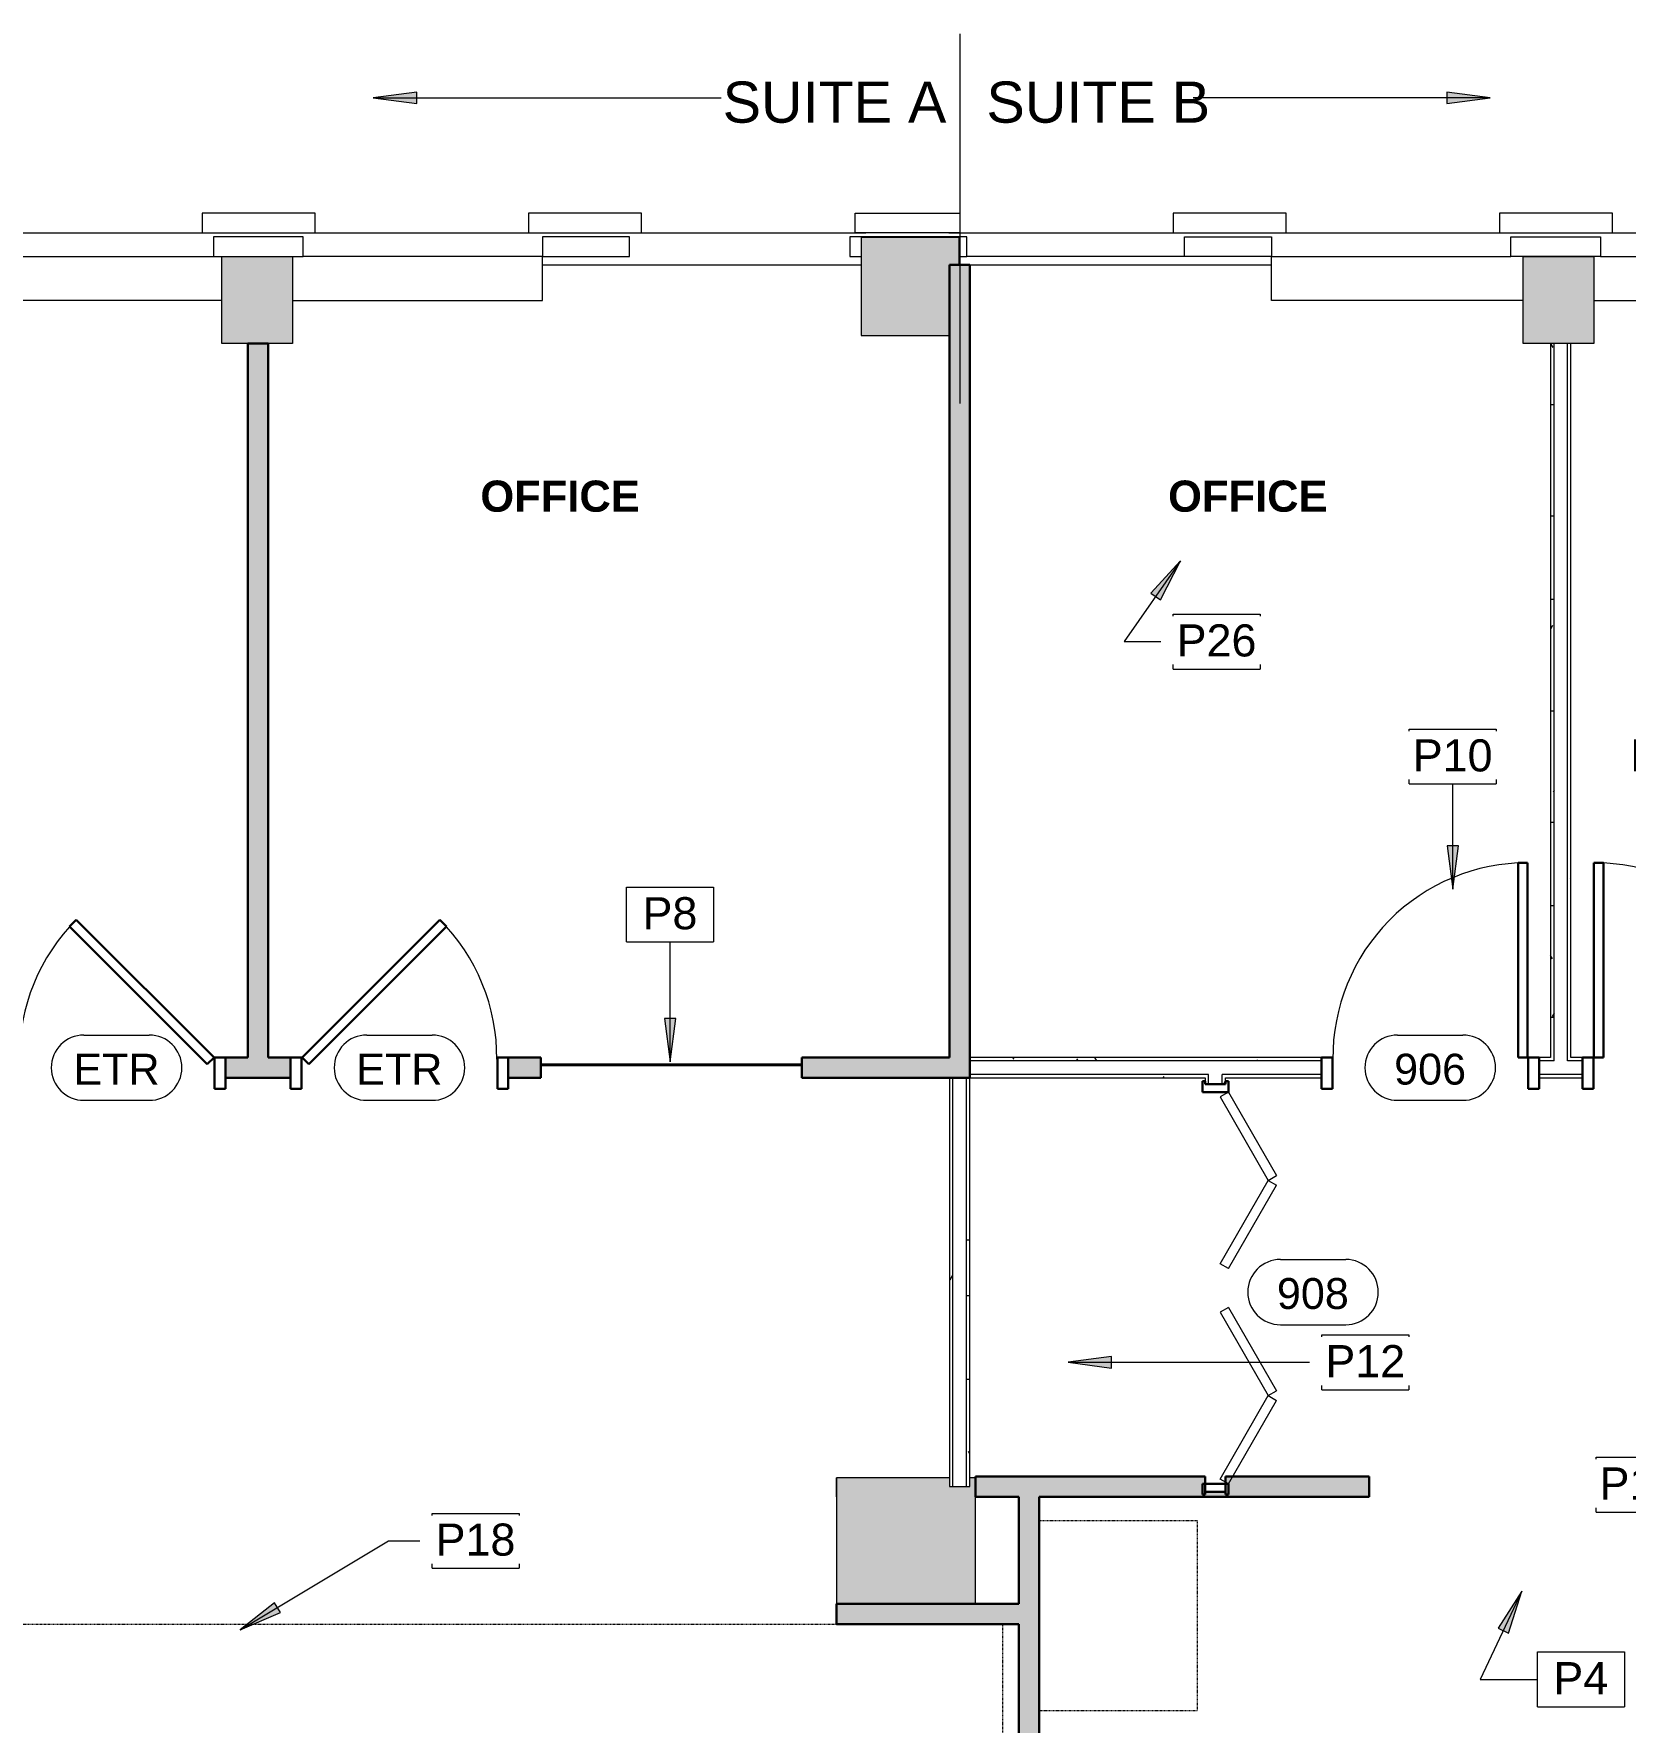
# Model space of a CAD drawing. Header units: inches. Extents: x 920 to 3181, y -644 to 1788.
# Drawn here: x 2166.4 to 2459, y 1478 to 1788.5 of the extents above; entities that cross this region are included whole.
import ezdxf

# ---------------------------------------------------------------- set-up
doc = ezdxf.new("R2010")
doc.units = ezdxf.units.IN
doc.header["$MEASUREMENT"] = 0
doc.linetypes.add('Dash 1_16_', pattern=[0.125, 0.0625, -0.0625])
doc.linetypes.add('Dash 1_32_', pattern=[0.0625, 0.03125, -0.03125])
for name, color, linetype, lineweight in [('4694_52_BB$0$BHT', 7, 'Continuous', 9), ('4694_52_BB$0$BPT', 7, 'Continuous', 9), ('9t floor LINKED_dwg', 8, 'Continuous', 9), ('A-ANNO-KEYN', 231, 'Continuous', 9), ('A-AREA-IDEN', 2, 'Continuous', 9), ('A-DETL', 90, 'Continuous', 9), ('A-DOOR', 31, 'Continuous', 18), ('A-DOOR-FRAM', 31, 'Continuous', 30), ('A-DOOR-IDEN', 31, 'Continuous', 9), ('A-GLAZ', 151, 'Continuous', 18), ('A-WALL', 113, 'Continuous', 13), ('A-WALL-PATT', 111, 'Continuous', 18), ('G-ANNO-TEXT', 231, 'Continuous', 9), ('I-WALL', 2, 'Continuous', 18)]:
    doc.layers.add(name, color=color, linetype=linetype, lineweight=lineweight)
doc.styles.add('Arial_2', font='arial.ttf', dxfattribs={"height": 5.901198})
doc.styles.add('Swis721 Lt BT_1', font='swissl.ttf', dxfattribs={"height": 5.676425})
doc.styles.add('Swis721 Lt BT_2', font='swissl.ttf', dxfattribs={"height": 7.568567})
doc.styles.add('Swis721 Lt BT_B', font='', dxfattribs={"height": 5.72265})
doc.styles.get('Swis721 Lt BT_B').set_extended_font_data('Swis721 Lt BT', bold=True)
pattern_1 = [(0, (1390.251, 0), (20.48, 5.12), [0.845, -14.515, 0.845, -14.515, -81.92]), (0, (1390.251, 0), (20.48, 5.12), [-30.72, 0.845, -29.875, 0.845, -14.515, -35.84]), (0, (1390.251, 0), (20.48, 5.12), [-76.8, 0.845, -9.395, 0.845, -24.755]), (120, (1397.931, 2.56), (-14.67405, 15.1762), [0.845, -14.515, 0.845, -14.515, -81.92]), (120, (1397.931, 2.56), (-14.67405, 15.1762), [-30.72, 0.845, -29.875, 0.845, -14.515, -35.84]), (120, (1397.931, 2.56), (-14.67405, 15.1762), [-76.8, 0.845, -9.395, 0.845, -24.755]), (240, (1400.491, 12.8), (-5.80595, -20.2962), [0.845, -14.515, 0.845, -14.515, -81.92]), (240, (1400.491, 12.8), (-5.80595, -20.2962), [-30.72, 0.845, -29.875, 0.845, -14.515, -35.84]), (240, (1400.491, 12.8), (-5.80595, -20.2962), [-76.8, 0.845, -9.395, 0.845, -24.755])]

# ---------------------------------------------------------------- blocks, each defined once
blk = doc.blocks.new('9t floor LINKED_dwg-4848483-FIRST FLOOR CONSTRUCTION PLAN')
at = {"layer": '4694_52_BB$0$BHT'}
h = blk.add_hatch(color=256, dxfattribs=at)
h.paths.add_polyline_path([(464.5, 1484.5), (464.5, 1502.5), (446.5, 1502.5), (446.5, 1484.5)], flags=0)
h.paths.add_polyline_path([(464.88, 1613.51), (466.28, 1613.51), (466.28, 1613.94), (464.88, 1613.94), (464.88, 1617.69), (466.28, 1617.69), (466.28, 1626.51), (450.28, 1626.51), (450.28, 1613.51)], flags=0)
h.paths.add_polyline_path([(1049.93, 1731.51), (1062.93, 1731.51), (1062.93, 1747.5), (1049.93, 1747.5), (1049.93, 1731.51)], flags=0)
h.paths.add_polyline_path([(810.73, 1731.51), (823.73, 1731.51), (823.73, 1747.5), (810.73, 1747.5)], flags=0)
h.paths.add_polyline_path([(578.93, 1731.51), (578.93, 1747.5), (565.93, 1747.5), (565.93, 1731.51)], flags=0)
h.paths.add_polyline_path([(446.5, 1733), (464.5, 1733), (464.5, 1751), (446.5, 1751), (446.5, 1733)], flags=0)
h.paths.add_polyline_path([(1186.25, 1733), (1186.25, 1751), (1168.25, 1751), (1168.25, 1746), (1169.75, 1746), (1169.75, 1733)], flags=0)
h.paths.add_polyline_path([(928.25, 1733), (944.5, 1733), (944.5, 1746), (946.25, 1746), (946.25, 1751), (928.25, 1751), (928.25, 1746)], flags=0)
h.paths.add_polyline_path([(688.75, 1733), (706.25, 1733), (706.25, 1751), (688.25, 1751), (688.25, 1746), (688.75, 1746), (688.75, 1733.5)], flags=0)
h = blk.add_hatch(color=256, dxfattribs=at)
h.paths.add_polyline_path([(708.62, 987.5), (709.25, 987.5), (709.25, 1013), (688.75, 1013), (688.75, 987.5), (706.12, 987.5)], flags=0)
h.paths.add_polyline_path([(685, 987.5), (685, 1013), (683.75, 1013), (683.75, 987.5)], flags=0)
h.paths.add_polyline_path([(1429.25, 988), (1429.25, 1013.5), (1403.75, 1013.5), (1403.75, 988)], flags=0)
h.paths.add_polyline_path([(683.75, 1233), (709.25, 1233), (709.25, 1258.5), (683.75, 1258.5), (683.75, 1256.13)], flags=0)
h.paths.add_polyline_path([(1429.25, 1233.5), (1429.25, 1254.12), (1403.75, 1254.12), (1403.75, 1233.5)], flags=0)
h.paths.add_polyline_path([(1404.88, 1257.87), (1429.25, 1257.87), (1429.25, 1259), (1403.75, 1259), (1403.75, 1257.87)], flags=0)
h.paths.add_polyline_path([(1189.25, 1497.5), (1189.25, 1523), (1163.75, 1523), (1163.75, 1497.5)], flags=0)
h.paths.add_polyline_path([(1427.5, 1497.5), (1427.5, 1520.45), (1404.5, 1520.45), (1404.5, 1497.5), (1404.55, 1497.5)], flags=0)
h.paths.add_polyline_path([(683.75, 1497.5), (709.25, 1497.5), (709.25, 1523), (683.75, 1523)], flags=0)
h.paths.add_polyline_path([(923.75, 1499.81), (949.25, 1499.81), (949.25, 1523), (948.25, 1523), (948.25, 1521.38), (944.5, 1521.38), (944.5, 1523), (923.75, 1523)], flags=0)
at = {"layer": '4694_52_BB$0$BPT'}
for p, q in [((765.88, 1751.88), (809.13, 1751.88)), ((825.88, 1751.88), (869.13, 1751.88)), ((885.88, 1751.88), (929.13, 1751.88)), ((944.38, 1751.88), (987.63, 1751.88)), ((946.25, 1746), (946.25, 1751)), ((1004.38, 1751.88), (1047.63, 1751.88)), ((1064.38, 1751.88), (1107.63, 1751.88)), ((869.68, 1746), (928.25, 1746)), ((948.25, 1746), (1003.68, 1746)), ((1003.69, 1747.51), (1047.68, 1747.51)), ((1064.18, 1747.51), (1108.17, 1747.51)), ((1055, 1731.51), (1049.93, 1731.51)), ((949.25, 1523), (948.25, 1523)), ((949.25, 1499.81), (949.25, 1519.5))]:
    blk.add_line(p, q, dxfattribs=at)
at = {"layer": '4694_52_BB$0$BPT', "flags": 128}
for points in [[(827.88, 1755.5), (807.13, 1755.5), (807.13, 1751.88), (827.88, 1751.88)], [(887.88, 1755.5), (867.13, 1755.5), (867.13, 1751.88), (887.88, 1751.88)], [(946.38, 1751.88), (927.13, 1751.88), (927.13, 1755.5), (946.38, 1755.5)], [(1006.38, 1755.5), (985.63, 1755.5), (985.63, 1751.88), (1006.38, 1751.88)], [(1066.38, 1755.5), (1045.63, 1755.5), (1045.63, 1751.88), (1066.38, 1751.88)], [(885.68, 1747.5), (885.68, 1751.13), (869.68, 1751.13), (869.68, 1747.5)], [(1064.18, 1747.5), (1047.68, 1747.5), (1047.68, 1751.13), (1064.18, 1751.13)]]:
    blk.add_lwpolyline(points, close=True, dxfattribs=at)
for points in [[(869.67, 1747.5), (825.68, 1747.5), (825.68, 1751.13), (809.18, 1751.13), (809.18, 1747.5), (825.68, 1747.5)], [(946.25, 1747.5), (947.68, 1747.5), (947.68, 1751.13), (926.18, 1751.13), (926.18, 1747.5), (928.25, 1747.5)], [(946.25, 1751), (928.25, 1751), (928.25, 1733), (944.5, 1733)], [(987.68, 1747.5), (987.68, 1751.13), (1003.68, 1751.13), (1003.68, 1747.5)], [(1062.97, 1739.45), (1107.68, 1739.45), (1107.68, 1747.5), (1107.68, 1751.13), (1124.58, 1751.13), (1124.58, 1747.5), (1107.68, 1747.5)], [(810.67, 1739.45), (765.68, 1739.45), (765.68, 1747.5), (809.67, 1747.5)], [(810.73, 1747.51), (823.73, 1747.51), (823.73, 1731.51), (819.25, 1731.51)], [(815.5, 1731.51), (810.73, 1731.51), (810.73, 1747.51)], [(823.79, 1739.45), (869.68, 1739.45), (869.68, 1747.5)], [(1049.84, 1739.45), (1003.68, 1739.45), (1003.68, 1747.5), (987.68, 1747.5), (947.68, 1747.5)], [(1049.93, 1731.51), (1049.93, 1747.51), (1062.93, 1747.51), (1062.93, 1731.51), (1058.75, 1731.51)], [(944.5, 1523), (923.75, 1523), (923.75, 1499.81)]]:
    blk.add_lwpolyline(points, dxfattribs=at)
at = {"layer": 'A-WALL-PATT', "color": 7, "lineweight": 9}
blk.add_line((923.75, 1519.5), (923.75, 1523), dxfattribs=at)
blk = doc.blocks.new('Single Flush - OTJ_SOLIDFLUSH_ALUM-4929015-FIRST FLOOR CONSTRUCTION PLAN')
at = {"layer": 'A-DOOR', "color": 8, "lineweight": 30}
for p, q in [((-7.42, 27.2), (-8.65, 25.96)), ((-8.65, 25.96), (16.67, 0.64)), ((17.91, 1.87), (-7.42, 27.2)), ((16.67, 0.64), (17.91, 1.87))]:
    blk.add_line(p, q, dxfattribs=at)
at = {"layer": 'A-DOOR', "lineweight": 9}
blk.add_arc((17.91, 1.87), 35.81, 135, 180.5, dxfattribs=at)
at = {"layer": 'A-DOOR-FRAM', "color": 8}
for p, q in [((-20, -3.87), (-20, 1.87)), ((-20, 1.87), (-18, 1.87)), ((-18, -3.87), (-18, 1.87)), ((18, -3.87), (18, 1.87)), ((18, 1.87), (20, 1.87)), ((20, -3.87), (20, 1.87)), ((-20, -3.87), (-18, -3.87)), ((18, -3.87), (20, -3.87))]:
    blk.add_line(p, q, dxfattribs=at)
blk = doc.blocks.new('Single Flush - OTJ_SOLIDFLUSH_ALUM-4928978-FIRST FLOOR CONSTRUCTION PLAN')
at = {"layer": 'A-DOOR', "color": 8, "lineweight": 30}
for p, q in [((-8.65, -25.96), (16.67, -0.64)), ((17.91, -1.88), (-7.42, -27.2)), ((16.67, -0.64), (17.91, -1.88)), ((-7.42, -27.2), (-8.65, -25.96))]:
    blk.add_line(p, q, dxfattribs=at)
at = {"layer": 'A-DOOR', "lineweight": 9}
blk.add_arc((17.91, -1.88), 35.81, 179.5, 225, dxfattribs=at)
at = {"layer": 'A-DOOR-FRAM', "color": 8}
for p, q in [((-20, 3.87), (-20, -1.88)), ((-20, 3.87), (-18, 3.87)), ((-18, 3.87), (-18, -1.88)), ((18, 3.87), (18, -1.88)), ((18, 3.87), (20, 3.87)), ((20, 3.87), (20, -1.88)), ((-20, -1.88), (-18, -1.88)), ((18, -1.88), (20, -1.88))]:
    blk.add_line(p, q, dxfattribs=at)
blk = doc.blocks.new('Single Flush - OTJ_SOLIDFLUSH_ALUM-4929021-FIRST FLOOR CONSTRUCTION PLAN')
at = {"layer": 'A-DOOR', "lineweight": 30}
for p, q in [((16.15625, 37.6875), (16.15625, 1.875)), ((17.90625, 37.6875), (16.15625, 37.6875)), ((17.90625, 1.875), (17.90625, 37.6875)), ((16.15625, 1.875), (17.90625, 1.875))]:
    blk.add_line(p, q, dxfattribs=at)
at = {"layer": 'A-DOOR', "lineweight": 9}
blk.add_arc((17.90625, 1.875), 35.8125, 90, 180.5, dxfattribs=at)
at = {"layer": 'A-DOOR-FRAM'}
for p, q in [((-20, -3.875), (-20, 1.875)), ((-20, 1.875), (-18, 1.875)), ((-18, -3.875), (-18, 1.875)), ((18.000004, -3.875), (18.000004, 1.875)), ((18.000004, 1.875), (20.000004, 1.875)), ((20.000004, -3.875), (20.000004, 1.875)), ((-20, -3.875), (-18, -3.875)), ((18.000004, -3.875), (20.000004, -3.875))]:
    blk.add_line(p, q, dxfattribs=at)
blk = doc.blocks.new('Single Flush - OTJ_SOLIDFLUSH_ALUM-4928999-FIRST FLOOR CONSTRUCTION PLAN')
at = {"layer": 'A-DOOR', "lineweight": 30}
for p, q in [((16.15625, -1.875), (17.90625, -1.875)), ((16.15625, -37.6875), (16.15625, -1.875)), ((17.90625, -1.875), (17.90625, -37.6875)), ((17.90625, -37.6875), (16.15625, -37.6875))]:
    blk.add_line(p, q, dxfattribs=at)
at = {"layer": 'A-DOOR', "lineweight": 9}
blk.add_arc((17.90625, -1.875), 35.8125, 179.5, 270, dxfattribs=at)
at = {"layer": 'A-DOOR-FRAM'}
for p, q in [((-20, 3.875), (-20, -1.875)), ((-20, 3.875), (-18, 3.875)), ((-18, 3.875), (-18, -1.875)), ((18.000004, 3.875), (18.000004, -1.875)), ((18.000004, 3.875), (20.000004, 3.875)), ((20.000004, 3.875), (20.000004, -1.875)), ((-20, -1.875), (-18, -1.875)), ((18.000004, -1.875), (20.000004, -1.875))]:
    blk.add_line(p, q, dxfattribs=at)
blk = doc.blocks.new('Bifold_4 panel w Frame - Int-PB-F-WDMF-72_ x 84_-4933126-FIRST FLOOR CONSTRUCTION PLAN')
at = {"layer": 'A-DOOR'}
for p, q in [((-36, 2.38), (-20.66, 11.23)), ((-35.13, 0.86), (-19.78, 9.72)), ((-19.78, 9.72), (-20.66, 11.23)), ((-19.78, 9.72), (-18.91, 11.23)), ((-4.44, 0.86), (-19.78, 9.72)), ((-3.56, 2.38), (-18.91, 11.23)), ((3.56, 2.38), (18.91, 11.23)), ((4.44, 0.86), (19.78, 9.72)), ((19.78, 9.72), (18.91, 11.23)), ((19.78, 9.72), (20.66, 11.23)), ((35.12, 0.86), (19.78, 9.72)), ((36, 2.38), (20.66, 11.23)), ((-36, 2.38), (-35.13, 0.86)), ((-3.56, 2.38), (-4.44, 0.86)), ((3.56, 2.38), (4.44, 0.86)), ((36, 2.38), (35.12, 0.86))]:
    blk.add_line(p, q, dxfattribs=at)
at = {"layer": 'A-DOOR-FRAM'}
for p, q in [((-38, 2.38), (-36, 2.38)), ((-38, 2.38), (-38, 1.88)), ((-38, 1.88), (-37.5, 1.88)), ((-37.5, -1.88), (-37.5, 1.88)), ((-36, -2.38), (-36, 2.38)), ((36, -2.38), (36, 2.38)), ((36, 2.38), (38, 2.38)), ((37.5, 1.88), (38, 1.88)), ((37.5, -1.88), (37.5, 1.88)), ((38, 2.38), (38, 1.88)), ((-38, -1.88), (-37.5, -1.88)), ((-38, -2.38), (-38, -1.88)), ((-38, -2.38), (-36, -2.38)), ((36, -2.38), (38, -2.38)), ((37.5, -1.88), (38, -1.88)), ((38, -2.38), (38, -1.88))]:
    blk.add_line(p, q, dxfattribs=at)
blk = doc.blocks.new('Frameless opening with glazing - 48_ x 96_-4931144-FIRST FLOOR CONSTRUCTION PLAN')
at = {"layer": 'A-GLAZ', "lineweight": 40}
blk.add_line((-25.5, -0.5), (22.5, -0.5), dxfattribs=at)
blk = doc.blocks.new('Door Tag - Door Tag-41184-FIRST FLOOR CONSTRUCTION PLAN')
at = {"layer": 'A-DOOR-IDEN'}
for p, q in [((-0.09375, 0.09375), (0.09375, 0.09375)), ((-0.09375, -0.09375), (0.09375, -0.09375))]:
    blk.add_line(p, q, dxfattribs=at)
for centre, start, end in [((-0.09375, 0), 90, 270), ((0.09375, 0), 270, 90)]:
    blk.add_arc(centre, 0.09375, start, end, dxfattribs=at)
blk = doc.blocks.new('Keynote Tag - Keynote Number - Boxed-135510-FIRST FLOOR CONSTRUCTION PLAN')
at = {"layer": 'A-ANNO-KEYN'}
for p, q in [((-0.125, -0.0792), (-0.125, 0.0781)), ((-0.125, 0.0781), (0.125, 0.0781)), ((0.125, 0.0781), (0.125, -0.0792)), ((-0.125, -0.0792), (0.125, -0.0792))]:
    blk.add_line(p, q, dxfattribs=at)

msp = doc.modelspace()

# ---------------------------------------------------------------- hatches: boundary and pattern name
at = {"layer": 'A-ANNO-KEYN'}
for points in [[(2377.24, 1691.58), (2371.79, 1685.63), (2373.52, 1684.42)], [(2427.26, 1631.19), (2428.32, 1639.19), (2426.21, 1639.19)], [(2283.38, 1599.45), (2284.44, 1607.45), (2282.33, 1607.45)], [(2356.56, 1544.21), (2364.56, 1543.15), (2364.56, 1545.26)], [(2204.35, 1495), (2211.75, 1498.22), (2210.66, 1500.02)], [(2439.95, 1502.11), (2435.59, 1495.32), (2437.5, 1494.43)]]:
    msp.add_hatch(color=256, dxfattribs=at).paths.add_polyline_path(points, flags=0)
at = {"layer": 'A-WALL-PATT', "lineweight": 9}
for points in [[(2334.75, 1596.5), (2338.5, 1596.5), (2338.5, 1746), (2334.75, 1746), (2334.75, 1600.25)], [(2209.5, 1600.25), (2209.5, 1731.51), (2205.75, 1731.51), (2205.75, 1600.25)], [(2411.88, 1519.5), (2411.88, 1523.25), (2385.5, 1523.25), (2385.5, 1520.38), (2381.75, 1520.38), (2381.75, 1523.25), (2339.5, 1523.25), (2339.5, 1519.5), (2396.21, 1519.5)], [(2347.5, 1318.25), (2351.25, 1318.25), (2351.25, 1519.5), (2347.5, 1519.5), (2347.5, 1322)], [(2314, 1496.06), (2347.5, 1496.06), (2347.5, 1499.81), (2314, 1499.81), (2314, 1497.5)]]:
    msp.add_hatch(color=7, dxfattribs=at).paths.add_polyline_path(points, flags=0)
h = msp.add_hatch(dxfattribs=at)
h.set_pattern_fill('FP_6', color=256, style=0, pattern_type=2)
h.set_pattern_definition(pattern_1)
h.paths.add_polyline_path([(2445.88, 1600.25), (2445.88, 1731.51), (2445.25, 1731.51), (2445.25, 1600.25)], flags=0)
h = msp.add_hatch(dxfattribs=at)
h.set_pattern_fill('FP_6', color=256, style=0, pattern_type=2)
h.set_pattern_definition(pattern_1)
h.paths.add_polyline_path([(2448.38, 1600.25), (2449, 1600.25), (2449, 1731.51), (2448.38, 1731.51), (2448.38, 1697.05)], flags=0)
h = msp.add_hatch(color=7, dxfattribs=at)
h.paths.add_polyline_path([(2307.63, 1596.5), (2334.75, 1596.5), (2334.75, 1600.25), (2307.63, 1600.25)], flags=0)
h.paths.add_polyline_path([(2259.63, 1596.5), (2259.63, 1600.25), (2253.63, 1600.25), (2253.63, 1596.5)], flags=0)
h.paths.add_polyline_path([(2209.5, 1596.5), (2213.63, 1596.5), (2213.63, 1600.25), (2201.63, 1600.25), (2201.63, 1596.5), (2205.75, 1596.5)], flags=0)
h.paths.add_polyline_path([(2153.63, 1596.5), (2161.63, 1596.5), (2161.63, 1600.25), (2153.63, 1600.25)], flags=0)
h.paths.add_polyline_path([(2105.63, 1596.5), (2105.63, 1600.25), (2075.25, 1600.25), (2075.25, 1596.5), (2096.5, 1596.5)], flags=0)
h = msp.add_hatch(dxfattribs=at)
h.set_pattern_fill('FP_6', color=256, style=0, pattern_type=2)
h.set_pattern_definition(pattern_1)
h.paths.add_polyline_path([(2556.25, 1599.63), (2556.25, 1600.25), (2542.88, 1600.25), (2542.88, 1599.63)], flags=0)
h.paths.add_polyline_path([(2491.13, 1599.63), (2494.88, 1599.63), (2494.88, 1600.25), (2491.13, 1600.25)], flags=0)
h.paths.add_polyline_path([(2445.88, 1599.63), (2445.88, 1600.25), (2443.13, 1600.25), (2443.13, 1599.63), (2445.25, 1599.63)], flags=0)
h.paths.add_polyline_path([(2449, 1599.63), (2451.13, 1599.63), (2451.13, 1600.25), (2448.38, 1600.25), (2448.38, 1599.63)], flags=0)
h.paths.add_polyline_path([(2338.5, 1599.63), (2403.13, 1599.63), (2403.13, 1600.25), (2338.5, 1600.25)], flags=0)
h = msp.add_hatch(dxfattribs=at)
h.set_pattern_fill('FP_6', color=256, style=0, pattern_type=2)
h.set_pattern_definition(pattern_1)
h.paths.add_polyline_path([(2335.38, 1521.38), (2335.38, 1596.5), (2334.75, 1596.5), (2334.75, 1521.38)], flags=0)
h = msp.add_hatch(dxfattribs=at)
h.set_pattern_fill('FP_6', color=256, style=0, pattern_type=2)
h.set_pattern_definition(pattern_1)
h.paths.add_polyline_path([(2337.88, 1521.38), (2338.5, 1521.38), (2338.5, 1596.5), (2337.88, 1596.5), (2337.88, 1523)], flags=0)
h = msp.add_hatch(dxfattribs=at)
h.set_pattern_fill('FP_6', color=256, style=0, pattern_type=2)
h.set_pattern_definition(pattern_1)
h.paths.add_polyline_path([(2542.88, 1596.5), (2556.25, 1596.5), (2556.25, 1597.13), (2542.88, 1597.13)], flags=0)
h.paths.add_polyline_path([(2494.88, 1596.5), (2494.88, 1597.13), (2491.13, 1597.13), (2491.13, 1596.5)], flags=0)
h.paths.add_polyline_path([(2451.13, 1596.5), (2451.13, 1597.13), (2443.13, 1597.13), (2443.13, 1596.5), (2449, 1596.5)], flags=0)
h.paths.add_polyline_path([(2384.88, 1596.5), (2403.13, 1596.5), (2403.13, 1597.13), (2384.88, 1597.13)], flags=0)
h.paths.add_polyline_path([(2380.31, 1596.5), (2382.38, 1596.5), (2382.38, 1597.13), (2338.5, 1597.13), (2338.5, 1596.5), (2377.19, 1596.5)], flags=0)
h = msp.add_hatch(dxfattribs=at)
h.set_pattern_fill('FP_6', color=256, style=0, pattern_type=2)
h.set_pattern_definition(pattern_1)
h.paths.add_polyline_path([(2385.5, 1595.38), (2385.5, 1596.5), (2384.88, 1596.5), (2384.88, 1595.38)], flags=0)
at = {"layer": 'G-ANNO-TEXT'}
for points in [[(2228.8, 1776.68), (2236.8, 1775.63), (2236.8, 1777.74)], [(2434.15, 1776.68), (2426.15, 1777.74), (2426.15, 1775.63)]]:
    msp.add_hatch(color=7, dxfattribs=at).paths.add_polyline_path(points, flags=0)

# ---------------------------------------------------------------- linework, layer by layer
at = {"layer": 'A-ANNO-KEYN'}
for p, q in [((2377.24, 1691.58), (2366.84, 1676.72)), ((2377.24, 1691.58), (2371.79, 1685.63)), ((2373.52, 1684.42), (2377.24, 1691.58)), ((2371.79, 1685.63), (2373.52, 1684.42)), ((2366.84, 1676.72), (2375.86, 1676.72)), ((2427.26, 1631.19), (2427.26, 1650.53)), ((2428.32, 1639.19), (2426.21, 1639.19)), ((2426.21, 1639.19), (2427.26, 1631.19)), ((2427.26, 1631.19), (2428.32, 1639.19)), ((2283.38, 1599.45), (2283.38, 1621.52)), ((2284.44, 1607.45), (2282.33, 1607.45)), ((2282.33, 1607.45), (2283.38, 1599.45)), ((2283.38, 1599.45), (2284.44, 1607.45)), ((2364.56, 1545.26), (2356.56, 1544.21)), ((2356.56, 1544.21), (2364.56, 1543.15)), ((2356.56, 1544.21), (2403.2, 1544.21)), ((2364.56, 1543.15), (2364.56, 1545.26)), ((2204.35, 1495), (2231.63, 1511.4)), ((2231.63, 1511.4), (2239.63, 1511.4)), ((2210.66, 1500.02), (2204.35, 1495)), ((2211.75, 1498.22), (2210.66, 1500.02)), ((2439.95, 1502.11), (2432.33, 1485.92)), ((2439.95, 1502.11), (2435.59, 1495.32)), ((2437.5, 1494.43), (2439.95, 1502.11)), ((2204.35, 1495), (2211.75, 1498.22)), ((2435.59, 1495.32), (2437.5, 1494.43)), ((2432.33, 1485.92), (2442.82, 1485.92))]:
    msp.add_line(p, q, dxfattribs=at)
at = {"layer": 'A-DETL'}
msp.add_line((2336.63, 1788.47), (2336.63, 1720.47), dxfattribs=at)
at = {"layer": 'A-DETL', "linetype": 'Dash 1_32_', "lineweight": 18}
for p, q in [((2351.25, 1515.14), (2380.25, 1515.14)), ((2351.25, 1480.14), (2351.25, 1515.14)), ((2380.25, 1515.14), (2380.25, 1480.14)), ((2103.25, 1496.06), (2344.5, 1496.06)), ((2344.5, 1496.06), (2344.5, 1345.25)), ((2380.25, 1480.14), (2351.25, 1480.14))]:
    msp.add_line(p, q, dxfattribs=at)
at = {"layer": 'A-DETL', "linetype": 'Dash 1_16_', "lineweight": 18}
msp.add_line((2347.5, 1245.94), (2347.5, 1480.14), dxfattribs=at)
at = {"layer": 'A-WALL', "lineweight": 18}
for p, q in [((2445.88, 1599.63), (2445.88, 1731.51)), ((2448.38, 1599.63), (2448.38, 1731.51)), ((2403.13, 1599.63), (2338.5, 1599.63)), ((2445.88, 1599.63), (2443.13, 1599.63)), ((2451.13, 1599.63), (2448.38, 1599.63)), ((2335.38, 1521.38), (2335.38, 1596.5)), ((2337.88, 1521.38), (2337.88, 1596.5)), ((2382.38, 1597.13), (2338.5, 1597.13)), ((2382.38, 1595.38), (2382.38, 1597.13)), ((2403.13, 1597.13), (2384.88, 1597.13)), ((2384.88, 1595.38), (2384.88, 1597.13)), ((2451.13, 1597.13), (2443.13, 1597.13))]:
    msp.add_line(p, q, dxfattribs=at)
at = {"layer": 'G-ANNO-TEXT', "color": 7}
for p, q in [((2236.8, 1777.74), (2228.8, 1776.68)), ((2228.8, 1776.68), (2236.8, 1775.63)), ((2228.8, 1776.68), (2292.8, 1776.68)), ((2236.8, 1775.63), (2236.8, 1777.74)), ((2434.15, 1776.68), (2379.55, 1776.68)), ((2434.15, 1776.68), (2426.15, 1777.74)), ((2426.15, 1777.74), (2426.15, 1775.63)), ((2426.15, 1775.63), (2434.15, 1776.68))]:
    msp.add_line(p, q, dxfattribs=at)
at = {"layer": 'I-WALL', "color": 8, "lineweight": 30}
for p, q in [((2334.75, 1746), (2334.75, 1600.25)), ((2338.5, 1746), (2334.75, 1746)), ((2338.5, 1596.5), (2338.5, 1746)), ((2209.5, 1731.51), (2205.75, 1731.51)), ((2205.75, 1731.51), (2205.75, 1600.25)), ((2209.5, 1600.25), (2209.5, 1731.51)), ((2205.75, 1600.25), (2201.63, 1600.25)), ((2201.63, 1600.25), (2201.63, 1596.5)), ((2213.63, 1600.25), (2209.5, 1600.25)), ((2213.63, 1596.5), (2213.63, 1600.25)), ((2259.63, 1600.25), (2253.63, 1600.25)), ((2253.63, 1600.25), (2253.63, 1596.5)), ((2259.63, 1596.5), (2259.63, 1600.25)), ((2334.75, 1600.25), (2307.63, 1600.25)), ((2307.63, 1600.25), (2307.63, 1596.5)), ((2201.63, 1596.5), (2213.63, 1596.5)), ((2253.63, 1596.5), (2259.63, 1596.5)), ((2307.63, 1596.5), (2338.5, 1596.5)), ((2381.75, 1523.25), (2339.5, 1523.25)), ((2339.5, 1523.25), (2339.5, 1519.5)), ((2381.75, 1520.38), (2381.75, 1523.25)), ((2411.88, 1523.25), (2385.5, 1523.25)), ((2385.5, 1523.25), (2385.5, 1520.38)), ((2411.88, 1519.5), (2411.88, 1523.25)), ((2339.5, 1519.5), (2347.5, 1519.5)), ((2347.5, 1519.5), (2347.5, 1499.81)), ((2351.25, 1519.5), (2411.88, 1519.5)), ((2351.25, 1322), (2351.25, 1519.5)), ((2385.5, 1520.38), (2381.75, 1520.38)), ((2347.5, 1499.81), (2314, 1499.81)), ((2314, 1499.81), (2314, 1496.06)), ((2314, 1496.06), (2347.5, 1496.06)), ((2347.5, 1496.06), (2347.5, 1318.25))]:
    msp.add_line(p, q, dxfattribs=at)
at = {"layer": 'I-WALL'}
for p, q in [((2445.25, 1731.51), (2445.25, 1600.25)), ((2449, 1731.51), (2445.25, 1731.51)), ((2449, 1600.25), (2449, 1731.51)), ((2403.13, 1600.25), (2338.5, 1600.25)), ((2403.13, 1596.5), (2403.13, 1600.25)), ((2445.25, 1600.25), (2443.13, 1600.25)), ((2443.13, 1600.25), (2443.13, 1596.5)), ((2451.13, 1600.25), (2449, 1600.25)), ((2451.13, 1596.5), (2451.13, 1600.25)), ((2334.75, 1596.5), (2334.75, 1521.38)), ((2338.5, 1596.5), (2381.75, 1596.5)), ((2338.5, 1521.38), (2338.5, 1596.5)), ((2381.75, 1596.5), (2381.75, 1595.38)), ((2385.5, 1596.5), (2403.13, 1596.5)), ((2385.5, 1595.38), (2385.5, 1596.5)), ((2443.13, 1596.5), (2451.13, 1596.5)), ((2381.75, 1595.38), (2385.5, 1595.38)), ((2334.75, 1521.38), (2338.5, 1521.38))]:
    msp.add_line(p, q, dxfattribs=at)

# ---------------------------------------------------------------- block references
at = {"layer": '9t floor LINKED_dwg', "color": 7}
msp.add_blockref('9t floor LINKED_dwg-4848483-FIRST FLOOR CONSTRUCTION PLAN', (1390.25, 0), dxfattribs=at)
at = {"layer": 'A-ANNO-KEYN', "xscale": 63.99999999999997, "yscale": 63.99999999999997, "zscale": 63.99999999999997}
for p in [(2383.86, 1676.75), (2427.26, 1655.61), (2283.38, 1626.59), (2411.2, 1544.24), (2461.61, 1521.75), (2247.63, 1511.43), (2450.82, 1485.96)]:
    msp.add_blockref('Keynote Tag - Keynote Number - Boxed-135510-FIRST FLOOR CONSTRUCTION PLAN', p, dxfattribs=at)
at = {"layer": 'A-DOOR'}
for name, p in [('Single Flush - OTJ_SOLIDFLUSH_ALUM-4929021-FIRST FLOOR CONSTRUCTION PLAN', (2423.13, 1598.38)), ('Single Flush - OTJ_SOLIDFLUSH_ALUM-4929015-FIRST FLOOR CONSTRUCTION PLAN', (2181.63, 1598.38))]:
    msp.add_blockref(name, p, dxfattribs=at)
for name, p, rotation in [('Single Flush - OTJ_SOLIDFLUSH_ALUM-4928999-FIRST FLOOR CONSTRUCTION PLAN', (2471.13, 1598.38), 180), ('Single Flush - OTJ_SOLIDFLUSH_ALUM-4928978-FIRST FLOOR CONSTRUCTION PLAN', (2233.63, 1598.38), 180), ('Bifold_4 panel w Frame - Int-PB-F-WDMF-72_ x 84_-4933126-FIRST FLOOR CONSTRUCTION PLAN', (2383.63, 1557.88), 269.9999999999998)]:
    msp.add_blockref(name, p, dxfattribs=dict(at, rotation=rotation))
at = {"layer": 'A-DOOR-IDEN', "xscale": 63.99999999999997, "yscale": 63.99999999999997, "zscale": 63.99999999999997}
for p in [(2181.63, 1598.38), (2233.63, 1598.38), (2423.13, 1598.38), (2401.58, 1557.12)]:
    msp.add_blockref('Door Tag - Door Tag-41184-FIRST FLOOR CONSTRUCTION PLAN', p, dxfattribs=at)
at = {"layer": 'A-GLAZ', "rotation": 180}
msp.add_blockref('Frameless opening with glazing - 48_ x 96_-4931144-FIRST FLOOR CONSTRUCTION PLAN', (2282.13, 1598.38), dxfattribs=at)

# ---------------------------------------------------------------- texts
at = {"layer": 'A-AREA-IDEN', "char_height": 5.723, "width": 33.048, "attachment_point": 2, "line_spacing_factor": 0.998538, "style": 'Swis721 Lt BT_B'}
for insert in [(2263.16, 1706.32), (2389.59, 1706.32)]:
    msp.add_mtext('OFFICE', dxfattribs=dict(at, insert=insert))
at = {"layer": 'A-DOOR-IDEN', "char_height": 5.676, "attachment_point": 2, "line_spacing_factor": 1.00667, "style": 'Swis721 Lt BT_1'}
for s, insert, width in [('ETR', (2181.6, 1600.95), 16.92), ('ETR', (2233.6, 1600.95), 16.92), ('906', (2423.1, 1600.95), 15.12), ('908', (2401.55, 1559.7), 15.12)]:
    msp.add_mtext(s, dxfattribs=dict(at, insert=insert, width=width))
at = {"layer": 'G-ANNO-TEXT', "color": 7, "char_height": 7.569, "attachment_point": 1, "line_spacing_factor": 1.00667, "style": 'Swis721 Lt BT_2'}
for s, insert, width in [('SUITE A', (2293.05, 1779.69), 45.024), ('SUITE B', (2341.54, 1779.69), 45.312)]:
    msp.add_mtext(s, dxfattribs=dict(at, insert=insert, width=width))

# ---------------------------------------------------------------- next in the draw order: texts
at = {"layer": 'A-ANNO-KEYN', "char_height": 5.901, "attachment_point": 2, "line_spacing_factor": 0.938532, "style": 'Arial_2', "bg_fill": 3, "box_fill_scale": 1.25, "bg_fill_color": 0, "bg_fill_transparency": 0}
for s, insert, width in [('P26', (2383.84, 1679.89), 17.496), ('P10', (2427.25, 1658.75), 17.496), ('P10', (2467.25, 1658.75), 17.496), ('P8', (2283.36, 1629.73), 12.024), ('P12', (2411.18, 1547.38), 17.496), ('P13', (2461.59, 1524.89), 17.496), ('P18', (2247.61, 1514.57), 17.496), ('P4', (2450.8, 1489.1), 12.024)]:
    msp.add_mtext(s, dxfattribs=dict(at, insert=insert, width=width))

doc.saveas('drawing.dxf')
